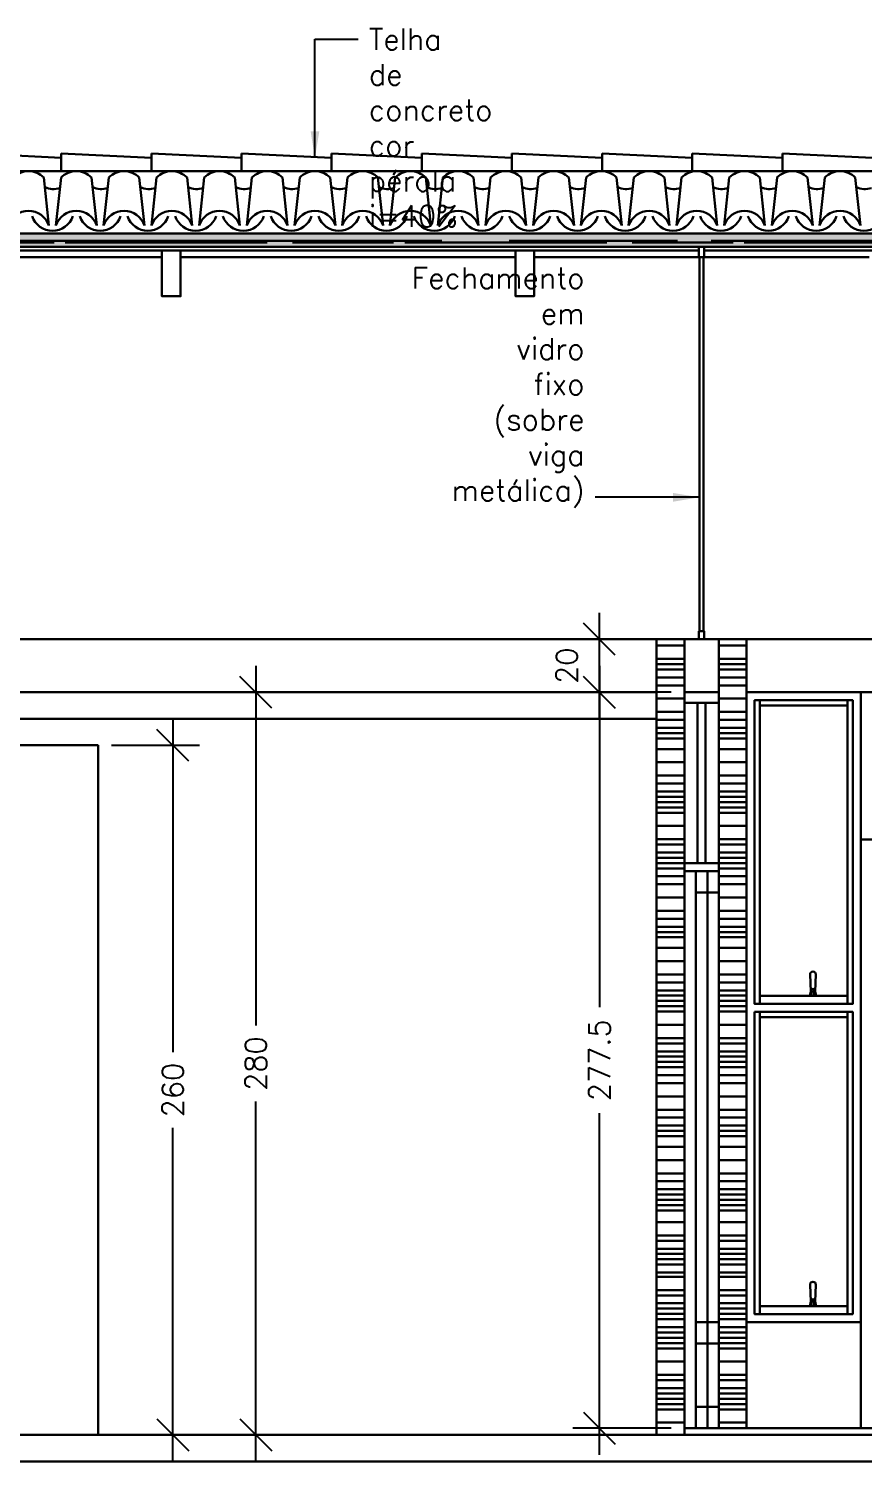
# Model space of a CAD drawing. Header units: millimetres. Extents: x -4228 to 27092, y -6721 to 984.
# Drawn here: x 26221 to 26536, y -1583 to -1043 of the extents above; entities that cross this region are included whole.
import ezdxf

# ---------------------------------------------------------------- set-up
doc = ezdxf.new("R2010")
doc.units = ezdxf.units.MM
doc.header["$LTSCALE"] = 50
doc.layers.get('0').update_dxf_attribs({"lineweight": 0})
for name, color, linetype in [('cobertura', 2, 'Continuous'), ('cota', 1, 'Continuous'), ('esquadrias', 3, 'Continuous'), ('estruturametalica', 2, 'Continuous'), ('gesso', 7, 'Continuous'), ('hatch', 2, 'Continuous'), ('madeiramento', 2, 'Continuous'), ('PAREDES3', 2, 'Continuous'), ('pedras', 2, 'Continuous'), ('PENA24', 24, 'Continuous'), ('PENA_01', 3, 'Continuous'), ('piso', 2, 'Continuous'), ('QLEADER', 7, 'Continuous'), ('telhas', 3, 'Continuous')]:
    doc.layers.add(name, color=color, linetype=linetype)
doc.styles.add('ROMANS', font='romans.shx')
doc.dimstyles.new('1_50', dxfattribs={"dimscale": 0, "dimtxt": 8, "dimasz": 12, "dimexe": 10, "dimexo": 5, "dimgap": 4, "dimtad": 0, "dimdec": 0, "dimzin": 1, "dimdsep": 46, "dimtxsty": 'ROMANS', "dimblk": 'OBLIQUE', "dimcen": 10, "dimdle": 10, "dimclrd": 1, "dimclre": 1, "dimclrt": 7, "dimaunit": 1, "dimadec": 0, "dimazin": 0, "dimtm": 1e-09, "dimtfac": 1, "dimtdec": 0, "dimtmove": 2, "dimatfit": 3, "dimldrblk": 'OBLIQUE', "dimfxl": 1, "dimtolj": 1, "dimtzin": 0, "dimarcsym": 0})
doc.dimstyles.new('LEADER_50', dxfattribs={"dimscale": 0, "dimtxt": 8, "dimasz": 10, "dimexe": 10, "dimexo": 5, "dimgap": 4, "dimtad": 0, "dimdec": 0, "dimzin": 1, "dimdsep": 46, "dimtxsty": 'ROMANS', "dimcen": 10, "dimdle": 10, "dimclrd": 9, "dimclre": 9, "dimclrt": 7, "dimaunit": 1, "dimadec": 0, "dimazin": 0, "dimtm": 1e-09, "dimtfac": 1, "dimtdec": 0, "dimtmove": 2, "dimatfit": 3, "dimfxl": 1, "dimtolj": 1, "dimtzin": 0, "dimarcsym": 0})

# ---------------------------------------------------------------- blocks, each defined once
blk = doc.blocks.new('_OBLIQUE')
at = {"color": 0, "linetype": 'ByBlock'}
blk.add_line((-0.5, -0.5), (0.5, 0.5), dxfattribs=at)
blk = doc.blocks.new('*D271')
at = {"layer": 'cota', "color": 1, "linetype": 'Continuous', "lineweight": -2}
for p, q in [((26275.63, -1302.74), (26275.63, -1428.45)), ((26252.52, -1312.74), (26285.63, -1312.74)), ((26275.63, -1582.74), (26275.63, -1457.02)), ((26252.52, -1572.74), (26285.63, -1572.74))]:
    blk.add_line(p, q, dxfattribs=at)
at = {"layer": 'Defpoints', "color": 0, "linetype": 'Continuous', "lineweight": 30}
for p in [(26247.52, -1312.74), (26275.63, -1312.74), (26247.52, -1572.74)]:
    blk.add_point(p, dxfattribs=at)
at = {"layer": 'cota', "color": 1, "linetype": 'Continuous', "lineweight": -2, "xscale": 12, "yscale": 12, "zscale": 12}
for p, rotation in [((26275.63, -1312.74), 90), ((26275.63, -1572.74), 270)]:
    blk.add_blockref('_OBLIQUE', p, dxfattribs=dict(at, rotation=rotation))
at = {"layer": 'cota', "color": 7, "linetype": 'Continuous', "lineweight": 30, "insert": (26275.63, -1442.74), "char_height": 8, "attachment_point": 5, "rotation": 90, "style": 'ROMANS'}
blk.add_mtext('\\A1;260', dxfattribs=at)
blk = doc.blocks.new('*D272')
at = {"layer": 'cota', "color": 1, "linetype": 'Continuous', "lineweight": -2}
for p, q in [((26306.94, -1282.74), (26306.94, -1418.45)), ((26299.28, -1292.74), (26316.94, -1292.74)), ((26306.94, -1582.74), (26306.94, -1447.02)), ((26299.28, -1572.74), (26316.94, -1572.74))]:
    blk.add_line(p, q, dxfattribs=at)
at = {"layer": 'Defpoints', "color": 0, "linetype": 'Continuous', "lineweight": 30}
for p in [(26294.28, -1292.74), (26294.28, -1572.74), (26306.94, -1572.74)]:
    blk.add_point(p, dxfattribs=at)
at = {"layer": 'cota', "color": 1, "linetype": 'Continuous', "lineweight": -2, "xscale": 12, "yscale": 12, "zscale": 12}
for p, rotation in [((26306.94, -1292.74), 90), ((26306.94, -1572.74), 270)]:
    blk.add_blockref('_OBLIQUE', p, dxfattribs=dict(at, rotation=rotation))
at = {"layer": 'cota', "color": 7, "linetype": 'Continuous', "lineweight": 30, "insert": (26306.94, -1432.74), "char_height": 8, "attachment_point": 5, "rotation": 90, "style": 'ROMANS'}
blk.add_mtext('\\A1;280', dxfattribs=at)
blk = doc.blocks.new('*D273')
at = {"layer": 'cota', "color": 1, "linetype": 'Continuous', "lineweight": -2}
for p, q in [((26436.49, -1282.74), (26436.49, -1411.49)), ((26463.52, -1292.74), (26426.49, -1292.74)), ((26436.49, -1580.24), (26436.49, -1451.49)), ((26463.52, -1570.24), (26426.49, -1570.24))]:
    blk.add_line(p, q, dxfattribs=at)
at = {"layer": 'Defpoints', "color": 0, "linetype": 'Continuous', "lineweight": 30}
for p in [(26468.52, -1292.74), (26436.49, -1570.24), (26468.52, -1570.24)]:
    blk.add_point(p, dxfattribs=at)
at = {"layer": 'cota', "color": 1, "linetype": 'Continuous', "lineweight": -2, "xscale": 12, "yscale": 12, "zscale": 12}
for p, rotation in [((26436.49, -1292.74), 90), ((26436.49, -1570.24), 270)]:
    blk.add_blockref('_OBLIQUE', p, dxfattribs=dict(at, rotation=rotation))
at = {"layer": 'cota', "color": 7, "linetype": 'Continuous', "lineweight": 30, "insert": (26436.49, -1431.49), "char_height": 8, "attachment_point": 5, "rotation": 90, "style": 'ROMANS'}
blk.add_mtext('\\A1;277.5', dxfattribs=at)
blk = doc.blocks.new('*D201')
at = {"layer": 'cota', "color": 1, "linetype": 'Continuous', "lineweight": -2}
for p, q in [((26436.49, -1302.74), (26436.49, -1262.74)), ((26453.02, -1272.74), (26426.49, -1272.74)), ((26453.02, -1292.74), (26426.49, -1292.74))]:
    blk.add_line(p, q, dxfattribs=at)
at = {"layer": 'Defpoints', "color": 0, "linetype": 'Continuous', "lineweight": 30}
for p in [(26436.49, -1272.74), (26458.02, -1272.74), (26458.02, -1292.74)]:
    blk.add_point(p, dxfattribs=at)
at = {"layer": 'cota', "color": 1, "linetype": 'Continuous', "lineweight": -2, "xscale": 12, "yscale": 12, "zscale": 12}
for p, rotation in [((26436.49, -1272.74), 90), ((26436.49, -1292.74), 270)]:
    blk.add_blockref('_OBLIQUE', p, dxfattribs=dict(at, rotation=rotation))
at = {"layer": 'cota', "color": 7, "linetype": 'Continuous', "lineweight": 30, "insert": (26424.2, -1282.74), "char_height": 8, "attachment_point": 5, "rotation": 90, "style": 'ROMANS'}
blk.add_mtext('\\A1;20', dxfattribs=at)

msp = doc.modelspace()

# ---------------------------------------------------------------- hatches: boundary and pattern name
at = {"layer": 'hatch', "linetype": 'Continuous', "lineweight": 30}
h = msp.add_hatch(dxfattribs=at)
h.set_pattern_fill('AR-SAND', color=256, scale=0.3, style=0)
h.set_pattern_definition([(37.5, (23238.521, -2702.877), (-0.48001, 14.682397), [0, -11.5824, 0, -12.954, 0, -12.3825]), (7.5, (23238.521, -2702.877), (13.4857, 21.50475), [0, -6.2484, 0, -10.4394, 0, -4.0005]), (327.5, (23229.149, -2702.877), (23.72977, 0.043116), [0, -3.81, 0, -13.716, 0, -17.907]), (317.5, (23229.149, -2702.877), (22.90669, 6.68788), [0, -1.905, 0, -8.9916, 0, -10.287])])
h.paths.add_polyline_path([(26948.92, -1124.73), (26948.92, -1119.73), (25349.52, -1119.73), (25349.52, -1124.73)])
h = msp.add_hatch(dxfattribs=at)
h.set_pattern_fill('AR-RROOF', color=3, scale=0.5, style=0)
h.set_pattern_definition([(0, (29305.63, -2227.493), (27.94, 12.7), [190.5, -25.4, 63.5, -12.7]), (0, (29322.52, -2221.143), (-12.7, 16.891), [38.1, -4.191, 76.2, -9.525]), (0, (29311.9795, -2216.6985), (66.04, 8.509), [101.6, -17.78, 50.8, -12.7])])
h.paths.add_polyline_path([(26948.92, -1124.73), (26948.92, -1119.73), (25349.52, -1119.73), (25349.52, -1124.73)])

# ---------------------------------------------------------------- linework, layer by layer
at = {"layer": 'cobertura', "color": 3, "linetype": 'Continuous', "lineweight": 30}
msp.add_line((26092.02, -1302.74), (26458.02, -1302.74), dxfattribs=at)
at = {"layer": 'esquadrias', "linetype": 'Continuous', "lineweight": 30}
for p, q in [((26474.27, -1128.73), (26474.27, -1269.74)), ((26475.77, -1128.73), (26475.77, -1269.74)), ((26468.52, -1292.74), (26468.52, -1570.24)), ((26481.52, -1292.74), (26481.52, -1570.24)), ((26497.02, -1410.24), (26497.02, -1295.74)), ((26530.02, -1295.74), (26530.02, -1410.24)), ((26497.02, -1297.74), (26530.02, -1297.74)), ((26530.02, -1407.24), (26497.02, -1407.24)), ((26515.82, -1407.24), (26518.22, -1407.24)), ((26532.02, -1410.24), (26495.02, -1410.24)), ((26532.02, -1413.24), (26495.02, -1413.24)), ((26497.02, -1527.24), (26497.02, -1413.24)), ((26497.02, -1415.24), (26530.02, -1415.24)), ((26530.02, -1413.24), (26530.02, -1527.24)), ((26530.02, -1524.24), (26497.02, -1524.24)), ((26515.82, -1524.24), (26518.22, -1524.24))]:
    msp.add_line(p, q, dxfattribs=at)
at = {"layer": 'esquadrias', "color": 2, "linetype": 'Continuous', "lineweight": 30}
for p, q in [((26468.52, -1292.74), (26468.52, -1296.74)), ((26481.52, -1292.74), (26481.52, -1296.74)), ((26481.52, -1292.74), (26481.52, -1570.24)), ((26481.52, -1296.74), (26468.52, -1296.74)), ((26473.52, -1357.24), (26473.52, -1296.74)), ((26476.52, -1357.24), (26476.52, -1296.74)), ((26472.85, -1360.24), (26481.52, -1360.24)), ((26472.85, -1360.24), (26472.85, -1570.24)), ((26477.19, -1360.24), (26477.19, -1570.24)), ((26472.85, -1368.24), (26481.52, -1368.24)), ((26472.85, -1530.24), (26481.52, -1530.24)), ((26472.85, -1538.24), (26481.52, -1538.24)), ((26472.85, -1562.24), (26481.52, -1562.24)), ((26472.85, -1570.24), (26481.52, -1570.24))]:
    msp.add_line(p, q, dxfattribs=at)
for points in [[(26476.02, -1124.73), (26474.02, -1124.73), (26474.02, -1128.73), (26476.02, -1128.73)], [(26476.02, -1272.74), (26474.02, -1272.74), (26474.02, -1269.74), (26476.02, -1269.74)], [(26481.52, -1357.24), (26468.52, -1357.24), (26468.52, -1360.24), (26481.52, -1360.24)]]:
    msp.add_lwpolyline(points, close=True, dxfattribs=at)
at = {"layer": 'esquadrias', "linetype": 'Continuous', "lineweight": 30}
for points in [[(26492.02, -1530.24), (26492.02, -1292.74), (26535.02, -1292.74), (26535.02, -1530.24)], [(26495.02, -1295.74), (26532.02, -1295.74), (26532.02, -1410.24), (26495.02, -1410.24)], [(26495.02, -1413.24), (26532.02, -1413.24), (26532.02, -1527.24), (26495.02, -1527.24)]]:
    msp.add_lwpolyline(points, close=True, dxfattribs=at)
for points in [[(26495.02, -1410.24), (26495.02, -1295.74), (26532.02, -1295.74), (26532.02, -1410.24)], [(26517.85, -1405.51), (26516.2, -1405.51)], [(26532.02, -1413.24), (26532.02, -1527.24), (26495.02, -1527.24), (26495.02, -1413.24)], [(26517.85, -1522.51), (26516.2, -1522.51)]]:
    msp.add_lwpolyline(points, dxfattribs=at)
for points in [[(26518.22, -1407.24), (26518.22, -1407.24), (26517.85, -1405.51), (26518.12, -1399.14, 1), (26515.92, -1399.14), (26516.2, -1405.51), (26515.82, -1407.24)], [(26517.52, -1407.24), (26517.52, -1405.51), (26517.52, -1405.1, 1), (26516.52, -1405.1), (26516.52, -1405.51), (26516.52, -1407.24)], [(26518.22, -1524.24), (26518.22, -1524.24), (26517.85, -1522.51), (26518.12, -1516.14, 1), (26515.92, -1516.14), (26516.2, -1522.51), (26515.82, -1524.24)], [(26517.52, -1524.24), (26517.52, -1522.51), (26517.52, -1522.1, 1), (26516.52, -1522.1), (26516.52, -1522.51), (26516.52, -1524.24)]]:
    msp.add_lwpolyline(points, format="xyb", dxfattribs=at)
at = {"layer": 'estruturametalica', "color": 7, "linetype": 'Continuous', "lineweight": 30}
for p, q in [((26092.02, -1272.74), (26468.52, -1272.74)), ((26478.02, -1272.74), (26858.02, -1272.74)), ((26092.02, -1292.74), (26458.02, -1292.74)), ((26492.02, -1292.74), (26858.02, -1292.74))]:
    msp.add_line(p, q, dxfattribs=at)
at = {"layer": 'estruturametalica', "color": 4, "linetype": 'Continuous', "lineweight": 30}
for p, q in [((26468.52, -1272.74), (26481.52, -1272.74)), ((26468.52, -1272.74), (26468.52, -1292.74)), ((26481.52, -1272.74), (26481.52, -1292.74)), ((26468.52, -1292.74), (26481.52, -1292.74))]:
    msp.add_line(p, q, dxfattribs=at)
at = {"layer": 'gesso', "linetype": 'Continuous', "lineweight": 30}
for p, q in [((25349.52, -1126.19), (26474.02, -1126.19)), ((26145.19, -1128.69), (26271.52, -1128.69)), ((26278.52, -1128.69), (26404.85, -1128.69)), ((26411.85, -1128.69), (26474.02, -1128.69)), ((26476.02, -1126.19), (26870.02, -1126.19)), ((26476.02, -1128.69), (26538.19, -1128.69))]:
    msp.add_line(p, q, dxfattribs=at)
at = {"layer": 'madeiramento', "linetype": 'Continuous', "lineweight": 30}
for p, q in [((26948.92, -1119.73), (25349.52, -1119.73)), ((26948.92, -1124.73), (25349.52, -1124.73)), ((26468.52, -1124.73), (26481.52, -1124.73))]:
    msp.add_line(p, q, dxfattribs=at)
at = {"layer": 'madeiramento', "color": 4, "linetype": 'Continuous', "lineweight": 30}
for points in [[(26271.52, -1126.19), (26278.52, -1126.19), (26278.52, -1143.42), (26271.52, -1143.42)], [(26404.85, -1126.19), (26411.85, -1126.19), (26411.85, -1143.42), (26404.85, -1143.42)]]:
    msp.add_lwpolyline(points, close=True, dxfattribs=at)
at = {"layer": 'PAREDES3', "linetype": 'Continuous', "lineweight": 30}
for p, q in [((25817.52, -1312.74), (26247.52, -1312.74)), ((26247.52, -1312.74), (26247.52, -1572.74)), ((26535.02, -1348.24), (26815.02, -1348.24)), ((26535.02, -1348.24), (26535.02, -1570.24))]:
    msp.add_line(p, q, dxfattribs=at)
at = {"layer": 'pedras', "color": 55, "linetype": 'Continuous', "lineweight": 30}
for p, q in [((26458.02, -1275.14), (26468.52, -1275.14)), ((26458.02, -1280.14), (26468.52, -1280.14)), ((26492.02, -1275.14), (26481.52, -1275.14)), ((26492.02, -1280.14), (26481.52, -1280.14)), ((26458.02, -1282.14), (26468.52, -1282.14)), ((26458.02, -1284.14), (26468.52, -1284.14)), ((26492.02, -1282.14), (26481.52, -1282.14)), ((26492.02, -1284.14), (26481.52, -1284.14)), ((26458.02, -1287.14), (26468.52, -1287.14)), ((26458.02, -1290.14), (26468.52, -1290.14)), ((26492.02, -1287.14), (26481.52, -1287.14)), ((26492.02, -1290.14), (26481.52, -1290.14)), ((26458.02, -1295.14), (26468.52, -1295.14)), ((26492.02, -1295.14), (26481.52, -1295.14)), ((26458.02, -1300.14), (26468.52, -1300.14)), ((26492.02, -1300.14), (26481.52, -1300.14)), ((26458.02, -1303.14), (26468.52, -1303.14)), ((26458.02, -1306.14), (26468.52, -1306.14)), ((26492.02, -1303.14), (26481.52, -1303.14)), ((26492.02, -1306.14), (26481.52, -1306.14)), ((26458.02, -1308.14), (26468.52, -1308.14)), ((26458.02, -1310.14), (26468.52, -1310.14)), ((26492.02, -1308.14), (26481.52, -1308.14)), ((26492.02, -1310.14), (26481.52, -1310.14)), ((26458.02, -1314.14), (26468.52, -1314.14)), ((26492.02, -1314.14), (26481.52, -1314.14)), ((26458.02, -1319.14), (26468.52, -1319.14)), ((26492.02, -1319.14), (26481.52, -1319.14)), ((26458.02, -1324.14), (26468.52, -1324.14)), ((26458.02, -1327.14), (26468.52, -1327.14)), ((26492.02, -1324.14), (26481.52, -1324.14)), ((26492.02, -1327.14), (26481.52, -1327.14)), ((26458.02, -1330.14), (26468.52, -1330.14)), ((26458.02, -1332.14), (26468.52, -1332.14)), ((26458.02, -1334.14), (26468.52, -1334.14)), ((26492.02, -1330.14), (26481.52, -1330.14)), ((26492.02, -1332.14), (26481.52, -1332.14)), ((26492.02, -1334.14), (26481.52, -1334.14)), ((26458.02, -1336.14), (26468.52, -1336.14)), ((26458.02, -1338.14), (26468.52, -1338.14)), ((26492.02, -1336.14), (26481.52, -1336.14)), ((26492.02, -1338.14), (26481.52, -1338.14)), ((26458.02, -1343.14), (26468.52, -1343.14)), ((26492.02, -1343.14), (26481.52, -1343.14)), ((26458.02, -1348.14), (26468.52, -1348.14)), ((26458.02, -1350.14), (26468.52, -1350.14)), ((26492.02, -1348.14), (26481.52, -1348.14)), ((26492.02, -1350.14), (26481.52, -1350.14)), ((26458.02, -1353.14), (26468.52, -1353.14)), ((26458.02, -1355.14), (26468.52, -1355.14)), ((26492.02, -1353.14), (26481.52, -1353.14)), ((26492.02, -1355.14), (26481.52, -1355.14)), ((26458.02, -1357.14), (26468.52, -1357.14)), ((26458.02, -1359.14), (26468.52, -1359.14)), ((26492.02, -1357.14), (26481.52, -1357.14)), ((26492.02, -1359.14), (26481.52, -1359.14)), ((26458.02, -1362.14), (26468.52, -1362.14)), ((26458.02, -1365.14), (26468.52, -1365.14)), ((26492.02, -1362.14), (26481.52, -1362.14)), ((26492.02, -1365.14), (26481.52, -1365.14)), ((26458.02, -1370.14), (26468.52, -1370.14)), ((26492.02, -1370.14), (26481.52, -1370.14)), ((26458.02, -1375.14), (26468.52, -1375.14)), ((26492.02, -1375.14), (26481.52, -1375.14)), ((26458.02, -1378.14), (26468.52, -1378.14)), ((26458.02, -1381.14), (26468.52, -1381.14)), ((26492.02, -1378.14), (26481.52, -1378.14)), ((26492.02, -1381.14), (26481.52, -1381.14)), ((26458.02, -1383.14), (26468.52, -1383.14)), ((26458.02, -1385.14), (26468.52, -1385.14)), ((26492.02, -1383.14), (26481.52, -1383.14)), ((26492.02, -1385.14), (26481.52, -1385.14)), ((26458.02, -1389.14), (26468.52, -1389.14)), ((26492.02, -1389.14), (26481.52, -1389.14)), ((26458.02, -1394.14), (26468.52, -1394.14)), ((26458.02, -1399.14), (26468.52, -1399.14)), ((26492.02, -1394.14), (26481.52, -1394.14)), ((26492.02, -1399.14), (26481.52, -1399.14)), ((26458.02, -1402.14), (26468.52, -1402.14)), ((26492.02, -1402.14), (26481.52, -1402.14)), ((26458.02, -1405.14), (26468.52, -1405.14)), ((26458.02, -1407.14), (26468.52, -1407.14)), ((26458.02, -1409.14), (26468.52, -1409.14)), ((26492.02, -1405.14), (26481.52, -1405.14)), ((26492.02, -1407.14), (26481.52, -1407.14)), ((26492.02, -1409.14), (26481.52, -1409.14)), ((26458.02, -1411.14), (26468.52, -1411.14)), ((26458.02, -1413.14), (26468.52, -1413.14)), ((26492.02, -1411.14), (26481.52, -1411.14)), ((26492.02, -1413.14), (26481.52, -1413.14)), ((26458.02, -1418.14), (26468.52, -1418.14)), ((26492.02, -1418.14), (26481.52, -1418.14)), ((26458.02, -1423.14), (26468.52, -1423.14)), ((26458.02, -1425.14), (26468.52, -1425.14)), ((26492.02, -1423.14), (26481.52, -1423.14)), ((26492.02, -1425.14), (26481.52, -1425.14)), ((26458.02, -1428.14), (26468.52, -1428.14)), ((26458.02, -1430.14), (26468.52, -1430.14)), ((26492.02, -1428.14), (26481.52, -1428.14)), ((26492.02, -1430.14), (26481.52, -1430.14)), ((26458.02, -1432.14), (26468.52, -1432.14)), ((26458.02, -1434.14), (26468.52, -1434.14)), ((26492.02, -1432.14), (26481.52, -1432.14)), ((26492.02, -1434.14), (26481.52, -1434.14)), ((26458.02, -1437.14), (26468.52, -1437.14)), ((26458.02, -1440.14), (26468.52, -1440.14)), ((26492.02, -1437.14), (26481.52, -1437.14)), ((26492.02, -1440.14), (26481.52, -1440.14)), ((26458.02, -1445.14), (26468.52, -1445.14)), ((26492.02, -1445.14), (26481.52, -1445.14)), ((26458.02, -1450.14), (26468.52, -1450.14)), ((26458.02, -1453.14), (26468.52, -1453.14)), ((26492.02, -1450.14), (26481.52, -1450.14)), ((26492.02, -1453.14), (26481.52, -1453.14)), ((26458.02, -1456.14), (26468.52, -1456.14)), ((26458.02, -1458.14), (26468.52, -1458.14)), ((26492.02, -1456.14), (26481.52, -1456.14)), ((26492.02, -1458.14), (26481.52, -1458.14)), ((26458.02, -1460.14), (26468.52, -1460.14)), ((26492.02, -1460.14), (26481.52, -1460.14)), ((26458.02, -1464.14), (26468.52, -1464.14)), ((26458.02, -1469.14), (26468.52, -1469.14)), ((26492.02, -1464.14), (26481.52, -1464.14)), ((26492.02, -1469.14), (26481.52, -1469.14)), ((26458.02, -1474.14), (26468.52, -1474.14)), ((26492.02, -1474.14), (26481.52, -1474.14)), ((26458.02, -1477.14), (26468.52, -1477.14)), ((26458.02, -1480.14), (26468.52, -1480.14)), ((26492.02, -1477.14), (26481.52, -1477.14)), ((26492.02, -1480.14), (26481.52, -1480.14)), ((26458.02, -1482.14), (26468.52, -1482.14)), ((26458.02, -1484.14), (26468.52, -1484.14)), ((26492.02, -1482.14), (26481.52, -1482.14)), ((26492.02, -1484.14), (26481.52, -1484.14)), ((26458.02, -1486.14), (26468.52, -1486.14)), ((26458.02, -1488.14), (26468.52, -1488.14)), ((26492.02, -1486.14), (26481.52, -1486.14)), ((26492.02, -1488.14), (26481.52, -1488.14)), ((26458.02, -1492.55), (26468.52, -1492.55)), ((26492.02, -1492.55), (26481.52, -1492.55)), ((26458.02, -1497.55), (26468.52, -1497.55)), ((26458.02, -1499.55), (26468.52, -1499.55)), ((26492.02, -1497.55), (26481.52, -1497.55)), ((26492.02, -1499.55), (26481.52, -1499.55)), ((26458.02, -1502.55), (26468.52, -1502.55)), ((26458.02, -1504.55), (26468.52, -1504.55)), ((26458.02, -1506.55), (26468.52, -1506.55)), ((26492.02, -1502.55), (26481.52, -1502.55)), ((26492.02, -1504.55), (26481.52, -1504.55)), ((26492.02, -1506.55), (26481.52, -1506.55)), ((26458.02, -1508.55), (26468.52, -1508.55)), ((26458.02, -1511.55), (26468.52, -1511.55)), ((26492.02, -1508.55), (26481.52, -1508.55)), ((26492.02, -1511.55), (26481.52, -1511.55)), ((26458.02, -1513.14), (26468.52, -1513.14)), ((26492.02, -1513.14), (26481.52, -1513.14)), ((26458.02, -1518.14), (26468.52, -1518.14)), ((26458.02, -1520.14), (26468.52, -1520.14)), ((26458.02, -1523.14), (26468.52, -1523.14)), ((26492.02, -1518.14), (26481.52, -1518.14)), ((26492.02, -1520.14), (26481.52, -1520.14)), ((26492.02, -1523.14), (26481.52, -1523.14)), ((26458.02, -1525.14), (26468.52, -1525.14)), ((26458.02, -1527.14), (26468.52, -1527.14)), ((26492.02, -1525.14), (26481.52, -1525.14)), ((26492.02, -1527.14), (26481.52, -1527.14)), ((26458.02, -1529.14), (26468.52, -1529.14)), ((26458.02, -1532.14), (26468.52, -1532.14)), ((26458.02, -1534.14), (26468.52, -1534.14)), ((26492.02, -1529.14), (26481.52, -1529.14)), ((26492.02, -1532.14), (26481.52, -1532.14)), ((26492.02, -1534.14), (26481.52, -1534.14)), ((26458.02, -1536.14), (26468.52, -1536.14)), ((26458.02, -1538.14), (26468.52, -1538.14)), ((26492.02, -1536.14), (26481.52, -1536.14)), ((26492.02, -1538.14), (26481.52, -1538.14)), ((26458.02, -1540.14), (26468.52, -1540.14)), ((26492.02, -1540.14), (26481.52, -1540.14)), ((26458.02, -1545.14), (26468.52, -1545.14)), ((26458.02, -1550.14), (26468.52, -1550.14)), ((26492.02, -1545.14), (26481.52, -1545.14)), ((26492.02, -1550.14), (26481.52, -1550.14)), ((26458.02, -1552.14), (26468.52, -1552.14)), ((26458.02, -1555.14), (26468.52, -1555.14)), ((26492.02, -1552.14), (26481.52, -1552.14)), ((26492.02, -1555.14), (26481.52, -1555.14)), ((26458.02, -1557.14), (26468.52, -1557.14)), ((26458.02, -1559.14), (26468.52, -1559.14)), ((26458.02, -1561.14), (26468.52, -1561.14)), ((26492.02, -1557.14), (26481.52, -1557.14)), ((26492.02, -1559.14), (26481.52, -1559.14)), ((26492.02, -1561.14), (26481.52, -1561.14)), ((26458.02, -1563.14), (26468.52, -1563.14)), ((26492.02, -1563.14), (26481.52, -1563.14)), ((26458.02, -1568.14), (26468.52, -1568.14)), ((26492.02, -1568.14), (26481.52, -1568.14))]:
    msp.add_line(p, q, dxfattribs=at)
at = {"layer": 'PENA24', "color": 3, "lineweight": 30}
for p, q in [((26226.98, -1098.62), (26228.92, -1116.73)), ((26233.46, -1098.62), (26231.52, -1116.73)), ((26244.98, -1098.62), (26246.92, -1116.73)), ((26251.46, -1098.62), (26249.52, -1116.73)), ((26262.98, -1098.62), (26264.92, -1116.73)), ((26269.46, -1098.62), (26267.52, -1116.73)), ((26280.98, -1098.62), (26282.92, -1116.73)), ((26287.46, -1098.62), (26285.52, -1116.73)), ((26298.98, -1098.62), (26300.92, -1116.73)), ((26305.46, -1098.62), (26303.52, -1116.73)), ((26316.98, -1098.62), (26318.92, -1116.73)), ((26323.46, -1098.62), (26321.52, -1116.73)), ((26334.98, -1098.62), (26336.92, -1116.73)), ((26341.46, -1098.62), (26339.52, -1116.73)), ((26352.98, -1098.62), (26354.92, -1116.73)), ((26359.46, -1098.62), (26357.52, -1116.73)), ((26370.98, -1098.62), (26372.92, -1116.73)), ((26377.46, -1098.62), (26375.52, -1116.73)), ((26388.98, -1098.62), (26390.92, -1116.73)), ((26395.46, -1098.62), (26393.52, -1116.73)), ((26406.98, -1098.62), (26408.92, -1116.73)), ((26413.46, -1098.62), (26411.52, -1116.73)), ((26424.98, -1098.62), (26426.92, -1116.73)), ((26431.46, -1098.62), (26429.52, -1116.73)), ((26442.98, -1098.62), (26444.92, -1116.73)), ((26449.46, -1098.62), (26447.52, -1116.73)), ((26460.98, -1098.62), (26462.92, -1116.73)), ((26467.46, -1098.62), (26465.52, -1116.73)), ((26478.98, -1098.62), (26480.92, -1116.73)), ((26485.46, -1098.62), (26483.52, -1116.73)), ((26496.98, -1098.62), (26498.92, -1116.73)), ((26503.46, -1098.62), (26501.52, -1116.73)), ((26514.98, -1098.62), (26516.92, -1116.73)), ((26521.46, -1098.62), (26519.52, -1116.73)), ((26532.98, -1098.62), (26534.92, -1116.73))]:
    msp.add_line(p, q, dxfattribs=at)
for centre, radius, start, end in [((26221.22, -1104.37), 8.14, 44.9328, 135.0672), ((26239.22, -1104.37), 8.14, 44.9328, 135.0672), ((26257.22, -1104.37), 8.14, 44.9328, 135.0672), ((26275.22, -1104.37), 8.14, 44.9328, 135.0672), ((26293.22, -1104.37), 8.14, 44.9328, 135.0672), ((26311.22, -1104.37), 8.14, 44.9328, 135.0672), ((26329.22, -1104.37), 8.14, 44.9328, 135.0672), ((26347.22, -1104.37), 8.14, 44.9328, 135.0672), ((26365.22, -1104.37), 8.14, 44.9328, 135.0672), ((26383.22, -1104.37), 8.14, 44.9328, 135.0672), ((26401.22, -1104.37), 8.14, 44.9328, 135.0672), ((26419.22, -1104.37), 8.14, 44.9328, 135.0672), ((26437.22, -1104.37), 8.14, 44.9328, 135.0672), ((26455.22, -1104.37), 8.14, 44.9328, 135.0672), ((26473.22, -1104.37), 8.14, 44.9328, 135.0672), ((26491.22, -1104.37), 8.14, 44.9328, 135.0672), ((26509.22, -1104.37), 8.14, 44.9328, 135.0672), ((26527.22, -1104.37), 8.14, 44.9328, 135.0672), ((26230.65, -1095.59), 7.44, 243.9234, 288.6886), ((26248.65, -1095.59), 7.44, 243.9234, 288.6886), ((26266.65, -1095.59), 7.44, 243.9234, 288.6886), ((26284.65, -1095.59), 7.44, 243.9234, 288.6886), ((26302.65, -1095.59), 7.44, 243.9234, 288.6886), ((26320.65, -1095.59), 7.44, 243.9234, 288.6886), ((26338.65, -1095.59), 7.44, 243.9234, 288.6886), ((26356.65, -1095.59), 7.44, 243.9234, 288.6886), ((26374.65, -1095.59), 7.44, 243.9234, 288.6886), ((26392.65, -1095.59), 7.44, 243.9234, 288.6886), ((26410.65, -1095.59), 7.44, 243.9234, 288.6886), ((26428.65, -1095.59), 7.44, 243.9234, 288.6886), ((26446.65, -1095.59), 7.44, 243.9234, 288.6886), ((26464.65, -1095.59), 7.44, 243.9234, 288.6886), ((26482.65, -1095.59), 7.44, 243.9234, 288.6886), ((26500.65, -1095.59), 7.44, 243.9234, 288.6886), ((26518.65, -1095.59), 7.44, 243.9234, 288.6886), ((26536.65, -1095.59), 7.44, 243.9234, 288.6886)]:
    msp.add_arc(centre, radius, start, end, dxfattribs=at)
at = {"layer": 'PENA24', "color": 2, "lineweight": 30}
for centre, start, end in [((26221.22, -1119.37), 18.9246, 161.0754), ((26239.22, -1119.37), 18.9246, 161.0754), ((26257.22, -1119.37), 18.9246, 161.0754), ((26275.22, -1119.37), 18.9246, 161.0754), ((26293.22, -1119.37), 18.9246, 161.0754), ((26311.22, -1119.37), 18.9246, 161.0754), ((26329.22, -1119.37), 18.9246, 161.0754), ((26347.22, -1119.37), 18.9246, 161.0754), ((26365.22, -1119.37), 18.9246, 161.0754), ((26383.22, -1119.37), 18.9246, 161.0754), ((26401.22, -1119.37), 18.9246, 161.0754), ((26419.22, -1119.37), 18.9246, 161.0754), ((26437.22, -1119.37), 18.9246, 161.0754), ((26455.22, -1119.37), 18.9246, 161.0754), ((26473.22, -1119.37), 18.9246, 161.0754), ((26491.22, -1119.37), 18.9246, 161.0754), ((26509.22, -1119.37), 18.9246, 161.0754), ((26527.22, -1119.37), 18.9246, 161.0754), ((26230.22, -1110.59), 198.9246, 341.0754), ((26248.22, -1110.59), 198.9246, 341.0754), ((26266.22, -1110.59), 198.9246, 341.0754), ((26284.22, -1110.59), 198.9246, 341.0754), ((26302.22, -1110.59), 198.9246, 341.0754), ((26320.22, -1110.59), 198.9246, 341.0754), ((26338.22, -1110.59), 198.9246, 341.0754), ((26356.22, -1110.59), 198.9246, 341.0754), ((26374.22, -1110.59), 198.9246, 341.0754), ((26392.22, -1110.59), 198.9246, 341.0754), ((26410.22, -1110.59), 198.9246, 341.0754), ((26428.22, -1110.59), 198.9246, 341.0754), ((26446.22, -1110.59), 198.9246, 341.0754), ((26464.22, -1110.59), 198.9246, 341.0754), ((26482.22, -1110.59), 198.9246, 341.0754), ((26500.22, -1110.59), 198.9246, 341.0754), ((26518.22, -1110.59), 198.9246, 341.0754), ((26536.22, -1110.59), 198.9246, 341.0754)]:
    msp.add_arc(centre, 8.14, start, end, dxfattribs=at)
at = {"layer": 'PENA_01', "color": 7, "linetype": 'Continuous', "lineweight": 30}
for p, q in [((26458.02, -1272.74), (26458.02, -1572.74)), ((26458.02, -1272.74), (26468.52, -1272.74)), ((26468.52, -1272.74), (26458.02, -1272.74)), ((26492.02, -1272.74), (26481.52, -1272.74)), ((26481.52, -1272.74), (26492.02, -1272.74)), ((26492.02, -1570.24), (26492.02, -1272.74))]:
    msp.add_line(p, q, dxfattribs=at)
at = {"layer": 'piso', "color": 6, "linetype": 'Continuous', "lineweight": 30}
for p, q in [((26468.52, -1570.24), (26885.02, -1570.24)), ((26468.52, -1570.24), (26468.52, -1572.74)), ((22842.52, -1572.74), (26885.02, -1572.74))]:
    msp.add_line(p, q, dxfattribs=at)
at = {"layer": 'piso', "color": 8, "linetype": 'Continuous', "lineweight": 30}
msp.add_line((27092.02, -1582.74), (22462.06, -1582.74), dxfattribs=at)
at = {"layer": 'telhas', "linetype": 'Continuous', "lineweight": 30}
for p, q in [((26233.52, -1091.16), (26199.52, -1089.54)), ((26233.52, -1089.54), (26233.52, -1096.23)), ((26233.52, -1089.54), (26233.52, -1096.23)), ((26267.52, -1091.16), (26233.52, -1089.54)), ((26267.52, -1089.54), (26267.52, -1096.23)), ((26267.52, -1089.54), (26267.52, -1096.23)), ((26301.52, -1091.16), (26267.52, -1089.54)), ((26301.52, -1089.54), (26301.52, -1096.23)), ((26301.52, -1089.54), (26301.52, -1096.23)), ((26335.52, -1091.16), (26301.52, -1089.54)), ((26335.52, -1089.54), (26335.52, -1096.23)), ((26335.52, -1089.54), (26335.52, -1096.23)), ((26369.52, -1091.16), (26335.52, -1089.54)), ((26369.52, -1089.54), (26369.52, -1096.23)), ((26369.52, -1089.54), (26369.52, -1096.23)), ((26403.52, -1091.16), (26369.52, -1089.54)), ((26403.52, -1089.54), (26403.52, -1096.23)), ((26403.52, -1089.54), (26403.52, -1096.23)), ((26437.52, -1091.16), (26403.52, -1089.54)), ((26437.52, -1089.54), (26437.52, -1096.23)), ((26437.52, -1089.54), (26437.52, -1096.23)), ((26471.52, -1091.16), (26437.52, -1089.54)), ((26471.52, -1089.54), (26471.52, -1096.23)), ((26471.52, -1089.54), (26471.52, -1096.23)), ((26505.52, -1091.16), (26471.52, -1089.54)), ((26505.52, -1089.54), (26505.52, -1096.23)), ((26505.52, -1089.54), (26505.52, -1096.23)), ((26539.52, -1091.16), (26505.52, -1089.54)), ((26948.92, -1096.23), (25349.52, -1096.23))]:
    msp.add_line(p, q, dxfattribs=at)

# ---------------------------------------------------------------- texts
at = {"layer": 'QLEADER', "color": 7, "linetype": 'Continuous', "lineweight": 30, "char_height": 8, "width": 0.32, "style": 'ROMANS'}
for s, insert, attachment_point in [('Telha de concreto\\Pcor pérola i=40%', (26349.52, -1042.51), 1), ('Fechamento em \\Pvidro fixo\\P(sobre viga metálica)', (26430.84, -1223.23), 9)]:
    msp.add_mtext(s, dxfattribs=dict(at, insert=insert, attachment_point=attachment_point))

# ---------------------------------------------------------------- dimensions: what is measured, and where the dimension line sits
at = {"layer": 'cota', "linetype": 'Continuous', "lineweight": 30}
dim = msp.add_linear_dim(base=(26436.49, -1272.74), p1=(26458.02, -1292.74), p2=(26458.02, -1272.74), angle=90, dimstyle='1_50', override={"dimscale": 1}, dxfattribs=at)
dim.commit()
dim.dimension.update_dxf_attribs({"geometry": '*D201', "text_midpoint": (26424.2, -1282.74), "dimtype": 160})
for base, p1, p2, override, picture, middle in [((26306.94, -1572.74), (26294.28, -1292.74), (26294.28, -1572.74), {"dimscale": 1}, '*D272', (26306.94, -1432.74)), ((26436.49, -1570.24), (26468.52, -1292.74), (26468.52, -1570.24), {"dimscale": 1, "dimdec": 1}, '*D273', (26436.49, -1431.49)), ((26275.63, -1312.74), (26247.52, -1572.74), (26247.52, -1312.74), {"dimscale": 1}, '*D271', (26275.63, -1442.74))]:
    dim = msp.add_linear_dim(base=base, p1=p1, p2=p2, angle=90, dimstyle='1_50', override=override, dxfattribs=at)
    dim.commit()
    dim.dimension.update_dxf_attribs({"geometry": picture, "text_midpoint": middle})

# ---------------------------------------------------------------- leaders
at = {"layer": 'QLEADER', "linetype": 'Continuous', "lineweight": 30, "annotation_type": 0, "has_hookline": 1}
for points, hookline_direction, text_width in [([(26329.22, -1091.23), (26329.22, -1046.51), (26345.52, -1046.51)], 0, 110.86), ([(26474.27, -1219.23), (26434.84, -1219.23)], 1, 130.29)]:
    msp.add_leader(points, dimstyle='LEADER_50', override={"dimscale": 1}, dxfattribs=dict(at, hookline_direction=hookline_direction, text_width=text_width))

doc.saveas('drawing.dxf')
